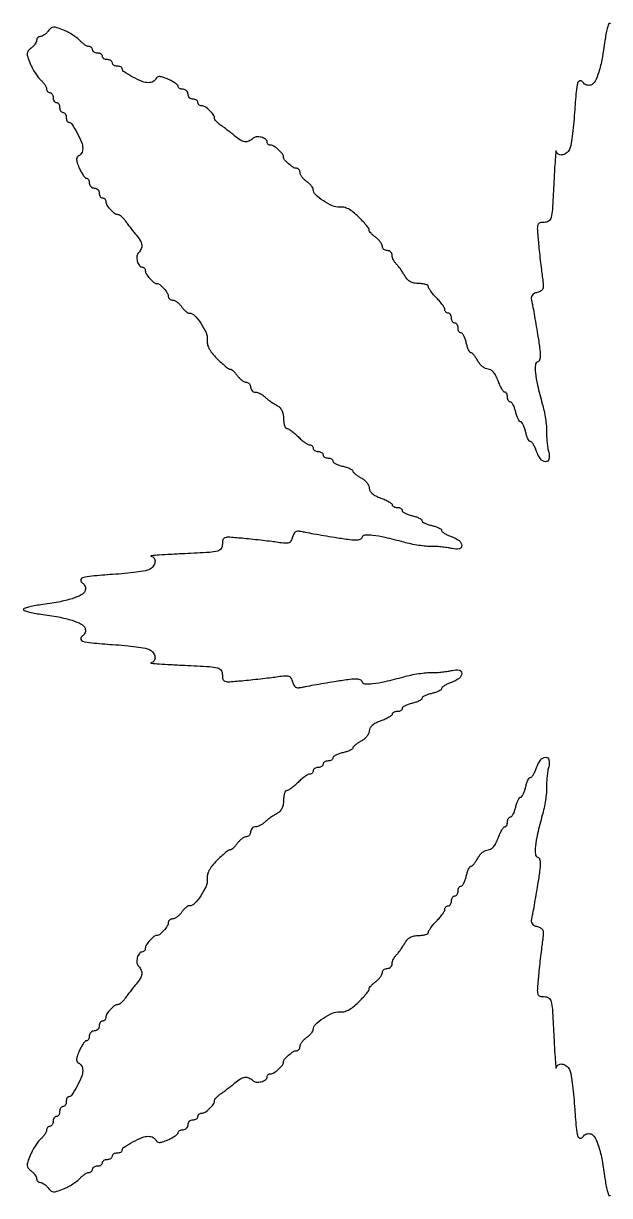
# Model space of a CAD drawing. Extents: x 0 to 356, y 0 to 356.
# Drawn here: x 0 to 178, y 0 to 356 of the extents above; entities that cross this region are included whole.
import ezdxf

# ---------------------------------------------------------------- set-up
doc = ezdxf.new("R2010")
doc.units = 0

msp = doc.modelspace()

# ---------------------------------------------------------------- linework, layer by layer
msp.add_lwpolyline([(178.32282, 355.769031, 0.320899), (178, 356, 0.320899), (177.67718, 355.769031, 0.016149), (177.276699, 354.457812, 0.020903), (176.893424, 352.762436, 0.013048), (176.58013, 350.75, -0.013769), (175.726576, 345.318688, -0.030405), (174.712104, 341.247442, -0.038128), (173.583578, 338.431934, -0.188939), (172.346665, 337.302786, -0.090097), (171.691389, 337.179005, -0.079979), (171.004895, 337.284603, -0.080908), (170.393129, 337.598218, -0.095804), (169.953448, 338.075322, 0.259977), (169.077447, 338.563631, 0.335566), (168.366973, 338.02612, 0.046815), (167.861443, 335.279791, 0.005201), (167.363717, 328.917663, -0.007584), (167.053655, 325.18325, -0.009673), (166.649176, 321.752376, -0.007881), (166.211597, 318.90452, -0.07661), (165.827537, 317.75, -0.111725), (164.856128, 316.588687, -0.13281), (163.536937, 316.050117, -0.179792), (162.397544, 316.319607, -0.209101), (161.800534, 317.25, 0.884265), (161.69793, 317.246351, 0.003525), (161.497942, 314.754687, 0.00419), (161.275999, 311.327051, 0.002111), (161.050534, 307, -0.002916), (160.648583, 299.517477, -0.047383), (160.26225, 297.031845, -0.18752), (159.501592, 295.965508, -0.155936), (158.150629, 295.590077, 0.082552), (156.80697, 295.419318, 0.260972), (156.198167, 294.79034, 0.08356), (156.066844, 293.363994, 0.00511), (156.431619, 289.090077, 0.002629), (156.714604, 286.28718, 0.002197), (157.043759, 283.314402, 0.002217), (157.368802, 280.598216, 0.006062), (157.630316, 278.682355, -0.017578), (157.873726, 276.530404, -0.107493), (157.722269, 275.429235, -0.175857), (157.162702, 274.763548, -0.067066), (156.025065, 274.296304, 0.055096), (155.023643, 273.912653, 0.134953), (154.448182, 273.382733, 0.138752), (154.233593, 272.643565, 0.059641), (154.34975, 271.613949, -0.011801), (154.615804, 270.352598, -0.001748), (155.083655, 267.792949, -0.001969), (155.614034, 264.764067, -0.001693), (156.148449, 261.574813, -0.006285), (156.772992, 257.444409, -0.032947), (156.93733, 255.154073, -0.068754), (156.761945, 253.828357, -0.250082), (156.196505, 253.232168, 0.298229), (155.464854, 252.30749, 0.049415), (155.486398, 249.921589, 0.030946), (156.126479, 246.184928, 0.00891), (157.574103, 240.5, -0.016368), (158.092491, 238.329379, -0.012746), (158.517812, 235.940625, -0.012938), (158.799968, 233.692249, -0.030298), (158.864965, 232, 0.01849), (158.887752, 230.459214, 0.012779), (159.022472, 228.720312, 0.012904), (159.238182, 227.053303, 0.025649), (159.510226, 225.75, -0.110703), (159.587085, 223.648551, -0.380703), (158.596112, 222.880526, -0.219074), (157.060201, 223.718665, -0.076273), (155.850155, 226, 0.02289), (155.3896, 227.149075, 0.03253), (154.869881, 228.11875, 0.033924), (154.363654, 228.820592, 0.223122), (153.98163, 229, -0.243006), (153.622056, 229.185724, -0.039651), (153.207029, 229.88125, -0.036073), (152.812311, 230.850806, -0.024581), (152.5, 232, 0.025133), (152.186336, 233.14916, 0.036749), (151.787574, 234.11875, 0.04072), (151.366866, 234.812638, 0.240576), (151, 235, -0.240576), (150.633134, 235.187362, -0.04072), (150.212426, 235.88125, -0.036749), (149.813664, 236.85084, -0.025133), (149.5, 238, 0.027524), (149.180468, 239.149012, 0.039605), (148.764234, 240.11875, 0.04518), (148.31879, 240.806252, 0.230346), (147.920545, 241, -0.16), (147.569427, 241.11531, -0.096736), (147.27041, 241.440625, -0.07837), (147.068469, 241.926352, -0.059467), (147, 242.5, 0.051303), (146.940954, 243.073945, 0.071236), (146.765261, 243.559375, 0.09129), (146.505903, 243.885687, 0.181234), (146.200888, 244, -0.237366), (145.819597, 244.191819, -0.026408), (145.264741, 245.028125, -0.027614), (144.679133, 246.159144, -0.018895), (144.13616, 247.5, 0.033579), (143.489034, 248.97233, 0.05822), (142.738291, 250.075477, 0.075682), (141.929211, 250.765105, 0.139593), (141.104252, 251, -0.115229), (140.330558, 251.180703, -0.05483), (139.463782, 251.734375, -0.05018), (138.642812, 252.543721, -0.050256), (138, 253.5, 0.021766), (137.432696, 254.457399, 0.029447), (136.834294, 255.265625, 0.029619), (136.281446, 255.852656, 0.191323), (135.910476, 256, -0.252632), (135.579299, 256.17874, -0.035386), (135.186128, 256.88125, -0.033394), (134.807078, 257.850678, -0.022444), (134.5, 259, 0.027524), (134.180468, 260.149012, 0.039605), (133.764234, 261.11875, 0.04518), (133.31879, 261.806252, 0.230346), (132.920545, 262, -0.16), (132.569427, 262.11531, -0.096736), (132.27041, 262.440625, -0.07837), (132.068469, 262.926352, -0.059467), (132, 263.5, 0.064853), (131.925306, 264.073457, 0.082425), (131.70625, 264.559375, 0.098894), (131.381354, 264.884432, 0.148195), (131, 265, -0.148195), (130.618646, 265.115568, -0.098894), (130.29375, 265.440625, -0.082425), (130.074694, 265.926543, -0.064853), (130, 266.5, 0.064853), (129.925306, 267.073457, 0.082425), (129.70625, 267.559375, 0.098894), (129.381354, 267.884432, 0.148195), (129, 268, -0.103674), (128.618426, 268.079978, -0.09892), (128.29375, 268.307102, -0.096788), (128.076174, 268.646398, -0.094588), (128, 269.045455, 0.131281), (127.851908, 269.599762, 0.023009), (127.265625, 270.518182, 0.023573), (126.457149, 271.557106, 0.019243), (125.5, 272.590909, -0.017608), (124.542763, 273.618051, -0.022135), (123.734375, 274.636932, -0.021006), (123.143152, 275.530648, -0.136446), (123, 276.045455, 0.260208), (122.795091, 276.412535, 0.06034), (122.129085, 276.719602, 0.04739), (121.171024, 276.930594, 0.030524), (120.035184, 277, -0.047876), (118.634618, 277.134414, -0.075344), (117.498391, 277.538592, -0.081256), (116.592609, 278.233365, -0.065826), (115.877248, 279.229364, 0.018204), (115.322408, 280.181116, 0.013276), (114.640376, 281.198084, 0.013447), (113.941332, 282.128789, 0.028584), (113.342064, 282.800793, -0.046359), (112.828427, 283.419661, -0.03727), (112.394231, 284.168269, -0.038557), (112.096346, 284.927256, -0.074369), (112, 285.571429, 0.104136), (111.885227, 286.116526, 0.099005), (111.559375, 286.580357, 0.096665), (111.07257, 286.891204, 0.094164), (110.5, 287, -0.083939), (109.927159, 287.09685, -0.093058), (109.440625, 287.375777, -0.100516), (109.115266, 287.791293, -0.116509), (109, 288.279241, 0.115942), (108.860855, 288.871239, 0.043072), (108.4125, 289.606151, 0.039803), (107.765268, 290.353917, 0.038332), (107, 291, -0.024702), (106.23434, 291.611495, -0.030445), (105.5875, 292.256766, -0.031553), (105.125131, 292.849268, -0.151025), (105, 293.254093, 0.158217), (104.847117, 293.725142, 0.012774), (104.045312, 294.772869, 0.016221), (102.994905, 295.991996, 0.011731), (101.75, 297.283333, 0.027031), (100.146536, 298.707353, 0.049877), (98.682339, 299.650983, 0.06209), (97.313186, 300.148879, 0.083829), (96, 300.224468, -0.133228), (93.872198, 300.557218, -0.043913), (91.081487, 302.110144, -0.042551), (88.676173, 304.057665, -0.204046), (88, 305.64559, 0.1422), (87.870544, 306.091577, 0.034808), (87.4125, 306.713766, 0.032863), (86.765553, 307.381099, 0.027678), (86, 308, -0.038332), (85.234732, 308.646083, -0.039803), (84.5875, 309.393849, -0.043072), (84.139145, 310.128761, -0.115942), (84, 310.720759, 0.082368), (83.918964, 311.209333, 0.092384), (83.685268, 311.624223, 0.100638), (83.337234, 311.901643, 0.118646), (82.928571, 312, -0.145648), (81.908799, 312.303494, -0.037328), (80.527244, 313.360636, -0.036399), (79.328691, 314.596035, -0.176163), (79, 315.5, 0.176163), (78.671309, 316.403965, 0.036399), (77.472756, 317.639364, 0.037328), (76.091201, 318.696506, 0.145648), (75.071429, 319, -0.08195), (74.662215, 319.067523, -0.092199), (74.314732, 319.262322, -0.100664), (74.08239, 319.552404, -0.119227), (74, 319.893011, 0.238418), (73.539569, 320.80372, 0.095114), (72.240998, 321.422926, 0.08814), (70.716834, 321.544298, 0.173984), (69.632783, 321.032783, -0.095302), (68.481872, 320.253204, -0.135243), (67.26348, 320.085874, -0.103035), (65.887847, 320.568956, -0.040325), (64.246281, 321.75, 0.006921), (63.305882, 322.526829, 0.004238), (62.176692, 323.417973, 0.004248), (61.043472, 324.281496, 0.007542), (60.093271, 324.970759, -0.025144), (59.29191, 325.596246, -0.03101), (58.614898, 326.259367, -0.032288), (58.131525, 326.870483, -0.152326), (58, 327.292188, 0.161617), (57.662406, 328.309335, 0.043371), (56.514613, 329.598082, 0.043673), (55.150876, 330.676751, 0.146515), (54.071429, 331, -0.09221), (53.662416, 331.076077, -0.096076), (53.314732, 331.29375, -0.099376), (53.082053, 331.618459, -0.106313), (53, 332, 0.148195), (52.884432, 332.381354, 0.098894), (52.559375, 332.70625, 0.082425), (52.073457, 332.925306, 0.064853), (51.5, 333, -0.099038), (50.927543, 333.114514, -0.097945), (50.440625, 333.440625, -0.097945), (50.114514, 333.927543, -0.099038), (50, 334.5, 0.099038), (49.885486, 335.072457, 0.097945), (49.559375, 335.559375, 0.097945), (49.072457, 335.885486, 0.099038), (48.5, 336, -0.056643), (47.92625, 336.065207, -0.076039), (47.440625, 336.258112, -0.095179), (47.115064, 336.543472, -0.166853), (47, 336.87868, 0.213405), (46.81255, 337.297868, 0.031434), (46.06466, 337.886678, 0.030852), (45.03542, 338.507016, 0.022011), (43.815864, 339.076272, 0.016584), (42.214604, 339.67814, 0.073262), (41.226066, 339.858133, 0.154028), (40.61, 339.686431, 0.169491), (40.232531, 339.197592, -0.121047), (39.943628, 338.739509, -0.068925), (39.411382, 338.351793, -0.062346), (38.72934, 338.089287, -0.060794), (37.997706, 338, -0.096366), (36.060388, 338.376883, -0.026132), (33.216724, 339.703586, -0.020233), (30.552145, 341.262091, -0.25339), (30.006323, 342.25, 0.190186), (29.890477, 342.536447, 0.087379), (29.561232, 342.779688, 0.067632), (29.074521, 342.944719, 0.048), (28.5, 343, -0.064853), (27.926543, 343.074694, -0.082425), (27.440625, 343.29375, -0.098894), (27.115568, 343.618646, -0.148195), (27, 344, 0.148195), (26.884432, 344.381354, 0.098894), (26.559375, 344.70625, 0.082425), (26.073457, 344.925306, 0.064853), (25.5, 345, -0.064853), (24.926543, 345.074694, -0.082425), (24.440625, 345.29375, -0.098894), (24.115568, 345.618646, -0.148195), (24, 346, 0.148195), (23.884432, 346.381354, 0.098894), (23.559375, 346.70625, 0.082425), (23.073457, 346.925306, 0.064853), (22.5, 347, -0.064853), (21.926543, 347.074694, -0.082425), (21.440625, 347.29375, -0.098894), (21.115568, 347.618646, -0.148195), (21, 348, 0.112508), (20.913062, 348.381472, 0.100182), (20.667268, 348.70625, 0.094286), (20.299803, 348.924148, 0.087025), (19.867295, 349, -0.110376), (19.321751, 349.121915, -0.035301), (18.592242, 349.530254, -0.033263), (17.81974, 350.114312, -0.031599), (17.117295, 350.80512, 0.048025), (16.260241, 351.594391, 0.020597), (14.981004, 352.482936, 0.020154), (13.530117, 353.324473, 0.025051), (12.115909, 353.981983, 0.015618), (10.150765, 354.70796, 0.097489), (9.092278, 354.84449, 0.157934), (8.310835, 354.532945, 0.061772), (7.505667, 353.676863, -0.040197), (6.95227, 353.035264, -0.040558), (6.304893, 352.492578, -0.043763), (5.66358, 352.117588, -0.110861), (5.139757, 352, 0.099038), (4.704782, 351.912988, 0.097945), (4.334804, 351.665196, 0.097945), (4.087012, 351.295218, 0.099038), (4, 350.860243, -0.110861), (3.882412, 350.33642, -0.043763), (3.507422, 349.695107, -0.040558), (2.964736, 349.04773, -0.040197), (2.323137, 348.494333, 0.061772), (1.467055, 347.689165, 0.157934), (1.15551, 346.907722, 0.097489), (1.29204, 345.849235, 0.015618), (2.018017, 343.884091, 0.025051), (2.675527, 342.469883, 0.020154), (3.517064, 341.018996, 0.020597), (4.405609, 339.739759, 0.048025), (5.19488, 338.882705, -0.031599), (5.885688, 338.18026, -0.033263), (6.469746, 337.407758, -0.035301), (6.878085, 336.678249, -0.110376), (7, 336.132705, 0.087025), (7.075852, 335.700197, 0.094286), (7.29375, 335.332732, 0.100182), (7.618528, 335.086938, 0.112508), (8, 335, -0.148195), (8.381354, 334.884432, -0.098894), (8.70625, 334.559375, -0.082425), (8.925306, 334.073457, -0.064853), (9, 333.5, 0.064853), (9.074694, 332.926543, 0.082425), (9.29375, 332.440625, 0.098894), (9.618646, 332.115568, 0.148195), (10, 332, -0.148195), (10.381354, 331.884432, -0.098894), (10.70625, 331.559375, -0.082425), (10.925306, 331.073457, -0.064853), (11, 330.5, 0.064853), (11.074694, 329.926543, 0.082425), (11.29375, 329.440625, 0.098894), (11.618646, 329.115568, 0.148195), (12, 329, -0.148195), (12.381354, 328.884432, -0.098894), (12.70625, 328.559375, -0.082425), (12.925306, 328.073457, -0.064853), (13, 327.5, 0.048), (13.055281, 326.925479, 0.067632), (13.220313, 326.438768, 0.087379), (13.463553, 326.109523, 0.190186), (13.75, 325.993677, -0.25339), (14.737909, 325.447855, -0.020233), (16.296414, 322.783276, -0.026132), (17.623117, 319.939612, -0.096366), (18, 318.002294, -0.060794), (17.910713, 317.27066, -0.062346), (17.648207, 316.588618, -0.068925), (17.260491, 316.056372, -0.121047), (16.802408, 315.767469, 0.169491), (16.313569, 315.39, 0.154028), (16.141867, 314.773934, 0.073262), (16.32186, 313.785396, 0.016584), (16.923728, 312.184136, 0.022011), (17.492984, 310.96458, 0.030852), (18.113322, 309.93534, 0.031434), (18.702132, 309.18745, 0.213405), (19.12132, 309, -0.166853), (19.456528, 308.884936, -0.095179), (19.741888, 308.559375, -0.076039), (19.934793, 308.07375, -0.056643), (20, 307.5, 0.099038), (20.114514, 306.927543, 0.097945), (20.440625, 306.440625, 0.097945), (20.927543, 306.114514, 0.099038), (21.5, 306, -0.099038), (22.072457, 305.885486, -0.097945), (22.559375, 305.559375, -0.097945), (22.885486, 305.072457, -0.099038), (23, 304.5, 0.064853), (23.074694, 303.926543, 0.082425), (23.29375, 303.440625, 0.098894), (23.618646, 303.115568, 0.148195), (24, 303, -0.106313), (24.381541, 302.917947, -0.099376), (24.70625, 302.685268, -0.096076), (24.923923, 302.337584, -0.09221), (25, 301.928571, 0.146515), (25.323249, 300.849124, 0.043673), (26.401918, 299.485387, 0.043371), (27.690665, 298.337594, 0.161617), (28.707812, 298, -0.152326), (29.129517, 297.868475, -0.032288), (29.740633, 297.385102, -0.03101), (30.403754, 296.70809, -0.025144), (31.029241, 295.906729, 0.007542), (31.718504, 294.956528, 0.004248), (32.582027, 293.823308, 0.004238), (33.473171, 292.694118, 0.006921), (34.25, 291.753719, -0.040325), (35.431044, 290.112153, -0.103035), (35.914126, 288.73652, -0.135243), (35.746796, 287.518128, -0.095302), (34.967217, 286.367217, 0.173984), (34.455702, 285.283166, 0.08814), (34.577074, 283.759002, 0.095114), (35.19628, 282.460431, 0.238418), (36.106989, 282, -0.119227), (36.447596, 281.91761, -0.100664), (36.737678, 281.685268, -0.092199), (36.932477, 281.337785, -0.08195), (37, 280.928571, 0.145648), (37.303494, 279.908799, 0.037328), (38.360636, 278.527244, 0.036399), (39.596035, 277.328691, 0.176163), (40.5, 277, -0.176163), (41.403965, 276.671309, -0.036399), (42.639364, 275.472756, -0.037328), (43.696506, 274.091201, -0.145648), (44, 273.071429, 0.118646), (44.098357, 272.662766, 0.100638), (44.375777, 272.314732, 0.092384), (44.790667, 272.081036, 0.082368), (45.279241, 272, -0.115942), (45.871239, 271.860855, -0.043072), (46.606151, 271.4125, -0.039803), (47.353917, 270.765268, -0.038332), (48, 270, 0.027678), (48.618901, 269.234447, 0.032863), (49.286234, 268.5875, 0.034808), (49.908423, 268.129456, 0.1422), (50.35441, 268, -0.204046), (51.942335, 267.323827, -0.042551), (53.889856, 264.918513, -0.043913), (55.442782, 262.127802, -0.133228), (55.775532, 260, 0.083829), (55.851121, 258.686814, 0.06209), (56.349017, 257.317661, 0.049877), (57.292647, 255.853464, 0.027031), (58.716667, 254.25, 0.011731), (60.008004, 253.005095, 0.016221), (61.227131, 251.954688, 0.012774), (62.274858, 251.152883, 0.158217), (62.745907, 251, -0.151025), (63.150732, 250.874869, -0.031553), (63.743234, 250.4125, -0.030445), (64.388505, 249.76566, -0.024702), (65, 249, 0.038332), (65.646083, 248.234732, 0.039803), (66.393849, 247.5875, 0.043072), (67.128761, 247.139145, 0.115942), (67.720759, 247, -0.116509), (68.208707, 246.884734, -0.100516), (68.624223, 246.559375, -0.093058), (68.90315, 246.072841, -0.083939), (69, 245.5, 0.094164), (69.108796, 244.92743, 0.096665), (69.419643, 244.440625, 0.099005), (69.883474, 244.114773, 0.104136), (70.428571, 244, -0.074369), (71.072744, 243.903654, -0.038557), (71.831731, 243.605769, -0.03727), (72.580339, 243.171573, -0.046359), (73.199207, 242.657936, 0.028584), (73.871211, 242.058668, 0.013447), (74.801916, 241.359624, 0.013276), (75.818884, 240.677592, 0.018204), (76.770636, 240.122752, -0.065826), (77.766635, 239.407391, -0.081256), (78.461408, 238.501609, -0.075344), (78.865586, 237.365382, -0.047876), (79, 235.964816, 0.030524), (79.069406, 234.828976, 0.04739), (79.280398, 233.870915, 0.06034), (79.587465, 233.204909, 0.260208), (79.954545, 233, -0.136446), (80.469352, 232.856848, -0.021006), (81.363068, 232.265625, -0.022135), (82.381949, 231.457237, -0.017608), (83.409091, 230.5, 0.019243), (84.442894, 229.542851, 0.023573), (85.481818, 228.734375, 0.023009), (86.400238, 228.148092, 0.131281), (86.954545, 228, -0.094588), (87.353602, 227.923826, -0.096788), (87.692898, 227.70625, -0.09892), (87.920022, 227.381574, -0.103674), (88, 227, 0.148195), (88.115568, 226.618646, 0.098894), (88.440625, 226.29375, 0.082425), (88.926543, 226.074694, 0.064853), (89.5, 226, -0.064853), (90.073457, 225.925306, -0.082425), (90.559375, 225.70625, -0.098894), (90.884432, 225.381354, -0.148195), (91, 225, 0.148195), (91.115568, 224.618646, 0.098894), (91.440625, 224.29375, 0.082425), (91.926543, 224.074694, 0.064853), (92.5, 224, -0.059467), (93.073648, 223.931531, -0.07837), (93.559375, 223.72959, -0.096736), (93.88469, 223.430573, -0.16), (94, 223.079455, 0.230346), (94.193748, 222.68121, 0.04518), (94.88125, 222.235766, 0.039605), (95.850988, 221.819532, 0.027524), (97, 221.5, -0.022444), (98.149322, 221.192922, -0.033394), (99.11875, 220.813872, -0.035386), (99.82126, 220.420701, -0.252632), (100, 220.089524, 0.191323), (100.147344, 219.718554, 0.029619), (100.734375, 219.165706, 0.029447), (101.542601, 218.567304, 0.021766), (102.5, 218, -0.050256), (103.456279, 217.357188, -0.05018), (104.265625, 216.536218, -0.05483), (104.819297, 215.669442, -0.115229), (105, 214.895748, 0.139593), (105.234895, 214.070789, 0.075682), (105.924523, 213.261709, 0.05822), (107.02767, 212.510966, 0.033579), (108.5, 211.86384, -0.018895), (109.840856, 211.320867, -0.027614), (110.971875, 210.735259, -0.026408), (111.808181, 210.180403, -0.237366), (112, 209.799112, 0.181234), (112.114313, 209.494097, 0.09129), (112.440625, 209.234739, 0.071236), (112.926055, 209.059046, 0.051303), (113.5, 209, -0.059467), (114.073648, 208.931531, -0.07837), (114.559375, 208.72959, -0.096736), (114.88469, 208.430573, -0.16), (115, 208.079455, 0.230346), (115.193748, 207.68121, 0.04518), (115.88125, 207.235766, 0.039605), (116.850988, 206.819532, 0.027524), (118, 206.5, -0.025133), (119.14916, 206.186336, -0.036749), (120.11875, 205.787574, -0.04072), (120.812638, 205.366866, -0.240576), (121, 205, 0.240576), (121.187362, 204.633134, 0.04072), (121.88125, 204.212426, 0.036749), (122.85084, 203.813664, 0.025133), (124, 203.5, -0.024581), (125.149194, 203.187689, -0.036073), (126.11875, 202.792971, -0.039651), (126.814276, 202.377944, -0.243006), (127, 202.01837, 0.223122), (127.179408, 201.636346, 0.033924), (127.88125, 201.130119, 0.03253), (128.850925, 200.6104, 0.02289), (130, 200.149845, -0.076273), (132.281335, 198.939799, -0.219074), (133.119474, 197.403888, -0.380703), (132.351449, 196.412915, -0.110703), (130.25, 196.489774, 0.025649), (128.946697, 196.761818, 0.012904), (127.279688, 196.977528, 0.012779), (125.540786, 197.112248, 0.01849), (124, 197.135035, -0.030298), (122.307751, 197.200032, -0.012938), (120.059375, 197.482188, -0.012746), (117.670621, 197.907509, -0.016368), (115.5, 198.425897, 0.00891), (109.815072, 199.873521, 0.030946), (106.078411, 200.513602, 0.049415), (103.69251, 200.535146, 0.298229), (102.767832, 199.803495, -0.250082), (102.171643, 199.238055, -0.068754), (100.845927, 199.06267, -0.032947), (98.555591, 199.227008, -0.006285), (94.425187, 199.851551, -0.001693), (91.235933, 200.385966, -0.001969), (88.207051, 200.916345, -0.001748), (85.647402, 201.384196, -0.011801), (84.386051, 201.65025, 0.059641), (83.356435, 201.766407, 0.138752), (82.617267, 201.551818, 0.134953), (82.087347, 200.976357, 0.055096), (81.703696, 199.974935, -0.067066), (81.236452, 198.837298, -0.175857), (80.570765, 198.277731, -0.107493), (79.469596, 198.126274, -0.017578), (77.317645, 198.369684, 0.006062), (75.401784, 198.631198, 0.002217), (72.685598, 198.956241, 0.002197), (69.71282, 199.285396, 0.002629), (66.909923, 199.568381, 0.00511), (62.636006, 199.933156, 0.08356), (61.20966, 199.801833, 0.260972), (60.580682, 199.19303, 0.082552), (60.409923, 197.849371, -0.155936), (60.034492, 196.498408, -0.18752), (58.968155, 195.73775, -0.047383), (56.482523, 195.351417, -0.002916), (49, 194.949466, 0.002111), (44.672949, 194.724001, 0.00419), (41.245312, 194.502058, 0.003525), (38.753649, 194.30207, 0.884265), (38.75, 194.199466, -0.209101), (39.680393, 193.602456, -0.179792), (39.949883, 192.463063, -0.13281), (39.411313, 191.143872, -0.111725), (38.25, 190.172463, -0.07661), (37.09548, 189.788403, -0.007881), (34.247624, 189.350824, -0.009673), (30.81675, 188.946345, -0.007584), (27.082337, 188.636283, 0.005201), (20.720209, 188.138557, 0.046815), (17.97388, 187.633027, 0.335566), (17.436369, 186.922553, 0.259977), (17.924678, 186.046552, -0.095804), (18.401782, 185.606871, -0.080908), (18.715397, 184.995105, -0.079979), (18.820995, 184.308611, -0.090097), (18.697214, 183.653335, -0.188939), (17.568066, 182.416422, -0.038128), (14.752558, 181.287896, -0.030405), (10.681312, 180.273424, -0.013769), (5.25, 179.41987, 0.013048), (3.237564, 179.106576, 0.020903), (1.542187, 178.723301, 0.016149), (0.230969, 178.32282, 0.320899), (0, 178, 0.320899), (0.230969, 177.67718, 0.016149), (1.542187, 177.276699, 0.020903), (3.237564, 176.893424, 0.013048), (5.25, 176.58013, -0.013769), (10.681312, 175.726576, -0.030405), (14.752558, 174.712104, -0.038128), (17.568066, 173.583578, -0.188939), (18.697214, 172.346665, -0.090097), (18.820995, 171.691389, -0.079979), (18.715397, 171.004895, -0.080908), (18.401782, 170.393129, -0.095804), (17.924678, 169.953448, 0.259977), (17.436369, 169.077447, 0.335566), (17.97388, 168.366973, 0.046815), (20.720209, 167.861443, 0.005201), (27.082337, 167.363717, -0.007584), (30.81675, 167.053655, -0.009673), (34.247624, 166.649176, -0.007881), (37.09548, 166.211597, -0.07661), (38.25, 165.827537, -0.111725), (39.411313, 164.856128, -0.13281), (39.949883, 163.536937, -0.179792), (39.680393, 162.397544, -0.209101), (38.75, 161.800534, 0.884265), (38.753649, 161.69793, 0.003525), (41.245312, 161.497942, 0.00419), (44.672949, 161.275999, 0.002111), (49, 161.050534, -0.002916), (56.482523, 160.648583, -0.047383), (58.968155, 160.26225, -0.18752), (60.034492, 159.501592, -0.155936), (60.409923, 158.150629, 0.082552), (60.580682, 156.80697, 0.260972), (61.20966, 156.198167, 0.08356), (62.636006, 156.066844, 0.00511), (66.909923, 156.431619, 0.002629), (69.71282, 156.714604, 0.002197), (72.685598, 157.043759, 0.002217), (75.401784, 157.368802, 0.006062), (77.317645, 157.630316, -0.017578), (79.469596, 157.873726, -0.107493), (80.570765, 157.722269, -0.175857), (81.236452, 157.162702, -0.067066), (81.703696, 156.025065, 0.055096), (82.087347, 155.023643, 0.134953), (82.617267, 154.448182, 0.138752), (83.356435, 154.233593, 0.059641), (84.386051, 154.34975, -0.011801), (85.647402, 154.615804, -0.001748), (88.207051, 155.083655, -0.001969), (91.235933, 155.614034, -0.001693), (94.425187, 156.148449, -0.006285), (98.555591, 156.772992, -0.032947), (100.845927, 156.93733, -0.068754), (102.171643, 156.761945, -0.250082), (102.767832, 156.196505, 0.298229), (103.69251, 155.464854, 0.049415), (106.078411, 155.486398, 0.030946), (109.815072, 156.126479, 0.00891), (115.5, 157.574103, -0.016368), (117.670621, 158.092491, -0.012746), (120.059375, 158.517812, -0.012938), (122.307751, 158.799968, -0.030298), (124, 158.864965, 0.01849), (125.540786, 158.887752, 0.012779), (127.279688, 159.022472, 0.012904), (128.946697, 159.238182, 0.025649), (130.25, 159.510226, -0.110703), (132.351449, 159.587085, -0.380703), (133.119474, 158.596112, -0.219074), (132.281335, 157.060201, -0.076273), (130, 155.850155, 0.02289), (128.850925, 155.3896, 0.03253), (127.88125, 154.869881, 0.033924), (127.179408, 154.363654, 0.223122), (127, 153.98163, -0.243006), (126.814276, 153.622056, -0.039651), (126.11875, 153.207029, -0.036073), (125.149194, 152.812311, -0.024581), (124, 152.5, 0.025133), (122.85084, 152.186336, 0.036749), (121.88125, 151.787574, 0.04072), (121.187362, 151.366866, 0.240576), (121, 151, -0.240576), (120.812638, 150.633134, -0.04072), (120.11875, 150.212426, -0.036749), (119.14916, 149.813664, -0.025133), (118, 149.5, 0.027524), (116.850988, 149.180468, 0.039605), (115.88125, 148.764234, 0.04518), (115.193748, 148.31879, 0.230346), (115, 147.920545, -0.16), (114.88469, 147.569427, -0.096736), (114.559375, 147.27041, -0.07837), (114.073648, 147.068469, -0.059467), (113.5, 147, 0.051303), (112.926055, 146.940954, 0.071236), (112.440625, 146.765261, 0.09129), (112.114313, 146.505903, 0.181234), (112, 146.200888, -0.237366), (111.808181, 145.819597, -0.026408), (110.971875, 145.264741, -0.027614), (109.840856, 144.679133, -0.018895), (108.5, 144.13616, 0.033579), (107.02767, 143.489034, 0.05822), (105.924523, 142.738291, 0.075682), (105.234895, 141.929211, 0.139593), (105, 141.104252, -0.115229), (104.819297, 140.330558, -0.05483), (104.265625, 139.463782, -0.05018), (103.456279, 138.642812, -0.050256), (102.5, 138, 0.021766), (101.542601, 137.432696, 0.029447), (100.734375, 136.834294, 0.029619), (100.147344, 136.281446, 0.191323), (100, 135.910476, -0.252632), (99.82126, 135.579299, -0.035386), (99.11875, 135.186128, -0.033394), (98.149322, 134.807078, -0.022444), (97, 134.5, 0.027524), (95.850988, 134.180468, 0.039605), (94.88125, 133.764234, 0.04518), (94.193748, 133.31879, 0.230346), (94, 132.920545, -0.16), (93.88469, 132.569427, -0.096736), (93.559375, 132.27041, -0.07837), (93.073648, 132.068469, -0.059467), (92.5, 132, 0.064853), (91.926543, 131.925306, 0.082425), (91.440625, 131.70625, 0.098894), (91.115568, 131.381354, 0.148195), (91, 131, -0.148195), (90.884432, 130.618646, -0.098894), (90.559375, 130.29375, -0.082425), (90.073457, 130.074694, -0.064853), (89.5, 130, 0.064853), (88.926543, 129.925306, 0.082425), (88.440625, 129.70625, 0.098894), (88.115568, 129.381354, 0.148195), (88, 129, -0.103674), (87.920022, 128.618426, -0.09892), (87.692898, 128.29375, -0.096788), (87.353602, 128.076174, -0.094588), (86.954545, 128, 0.131281), (86.400238, 127.851908, 0.023009), (85.481818, 127.265625, 0.023573), (84.442894, 126.457149, 0.019243), (83.409091, 125.5, -0.017608), (82.381949, 124.542763, -0.022135), (81.363068, 123.734375, -0.021006), (80.469352, 123.143152, -0.136446), (79.954545, 123, 0.260208), (79.587465, 122.795091, 0.06034), (79.280398, 122.129085, 0.04739), (79.069406, 121.171024, 0.030524), (79, 120.035184, -0.047876), (78.865586, 118.634618, -0.075344), (78.461408, 117.498391, -0.081256), (77.766635, 116.592609, -0.065826), (76.770636, 115.877248, 0.018204), (75.818884, 115.322408, 0.013276), (74.801916, 114.640376, 0.013447), (73.871211, 113.941332, 0.028584), (73.199207, 113.342064, -0.046359), (72.580339, 112.828427, -0.03727), (71.831731, 112.394231, -0.038557), (71.072744, 112.096346, -0.074369), (70.428571, 112, 0.104136), (69.883474, 111.885227, 0.099005), (69.419643, 111.559375, 0.096665), (69.108796, 111.07257, 0.094164), (69, 110.5, -0.083939), (68.90315, 109.927159, -0.093058), (68.624223, 109.440625, -0.100516), (68.208707, 109.115266, -0.116509), (67.720759, 109, 0.115942), (67.128761, 108.860855, 0.043072), (66.393849, 108.4125, 0.039803), (65.646083, 107.765268, 0.038332), (65, 107, -0.024702), (64.388505, 106.23434, -0.030445), (63.743234, 105.5875, -0.031553), (63.150732, 105.125131, -0.151025), (62.745907, 105, 0.158217), (62.274858, 104.847117, 0.012774), (61.227131, 104.045312, 0.016221), (60.008004, 102.994905, 0.011731), (58.716667, 101.75, 0.027031), (57.292647, 100.146536, 0.049877), (56.349017, 98.682339, 0.06209), (55.851121, 97.313186, 0.083829), (55.775532, 96, -0.133228), (55.442782, 93.872198, -0.043913), (53.889856, 91.081487, -0.042551), (51.942335, 88.676173, -0.204046), (50.35441, 88, 0.1422), (49.908423, 87.870544, 0.034808), (49.286234, 87.4125, 0.032863), (48.618901, 86.765553, 0.027678), (48, 86, -0.038332), (47.353917, 85.234732, -0.039803), (46.606151, 84.5875, -0.043072), (45.871239, 84.139145, -0.115942), (45.279241, 84, 0.082368), (44.790667, 83.918964, 0.092384), (44.375777, 83.685268, 0.100638), (44.098357, 83.337234, 0.118646), (44, 82.928571, -0.145648), (43.696506, 81.908799, -0.037328), (42.639364, 80.527244, -0.036399), (41.403965, 79.328691, -0.176163), (40.5, 79, 0.176163), (39.596035, 78.671309, 0.036399), (38.360636, 77.472756, 0.037328), (37.303494, 76.091201, 0.145648), (37, 75.071429, -0.08195), (36.932477, 74.662215, -0.092199), (36.737678, 74.314732, -0.100664), (36.447596, 74.08239, -0.119227), (36.106989, 74, 0.238418), (35.19628, 73.539569, 0.095114), (34.577074, 72.240998, 0.08814), (34.455702, 70.716834, 0.173984), (34.967217, 69.632783, -0.095302), (35.746796, 68.481872, -0.135243), (35.914126, 67.26348, -0.103035), (35.431044, 65.887847, -0.040325), (34.25, 64.246281, 0.006921), (33.473171, 63.305882, 0.004238), (32.582027, 62.176692, 0.004248), (31.718504, 61.043472, 0.007542), (31.029241, 60.093271, -0.025144), (30.403754, 59.29191, -0.03101), (29.740633, 58.614898, -0.032288), (29.129517, 58.131525, -0.152326), (28.707812, 58, 0.161617), (27.690665, 57.662406, 0.043371), (26.401918, 56.514613, 0.043673), (25.323249, 55.150876, 0.146515), (25, 54.071429, -0.09221), (24.923923, 53.662416, -0.096076), (24.70625, 53.314732, -0.099376), (24.381541, 53.082053, -0.106313), (24, 53, 0.148195), (23.618646, 52.884432, 0.098894), (23.29375, 52.559375, 0.082425), (23.074694, 52.073457, 0.064853), (23, 51.5, -0.099038), (22.885486, 50.927543, -0.097945), (22.559375, 50.440625, -0.097945), (22.072457, 50.114514, -0.099038), (21.5, 50, 0.099038), (20.927543, 49.885486, 0.097945), (20.440625, 49.559375, 0.097945), (20.114514, 49.072457, 0.099038), (20, 48.5, -0.056643), (19.934793, 47.92625, -0.076039), (19.741888, 47.440625, -0.095179), (19.456528, 47.115064, -0.166853), (19.12132, 47, 0.213405), (18.702132, 46.81255, 0.031434), (18.113322, 46.06466, 0.030852), (17.492984, 45.03542, 0.022011), (16.923728, 43.815864, 0.016584), (16.32186, 42.214604, 0.073262), (16.141867, 41.226066, 0.154028), (16.313569, 40.61, 0.169491), (16.802408, 40.232531, -0.121047), (17.260491, 39.943628, -0.068925), (17.648207, 39.411382, -0.062346), (17.910713, 38.72934, -0.060794), (18, 37.997706, -0.096366), (17.623117, 36.060388, -0.026132), (16.296414, 33.216724, -0.020233), (14.737909, 30.552145, -0.25339), (13.75, 30.006323, 0.190186), (13.463553, 29.890477, 0.087379), (13.220313, 29.561232, 0.067632), (13.055281, 29.074521, 0.048), (13, 28.5, -0.064853), (12.925306, 27.926543, -0.082425), (12.70625, 27.440625, -0.098894), (12.381354, 27.115568, -0.148195), (12, 27, 0.148195), (11.618646, 26.884432, 0.098894), (11.29375, 26.559375, 0.082425), (11.074694, 26.073457, 0.064853), (11, 25.5, -0.064853), (10.925306, 24.926543, -0.082425), (10.70625, 24.440625, -0.098894), (10.381354, 24.115568, -0.148195), (10, 24, 0.148195), (9.618646, 23.884432, 0.098894), (9.29375, 23.559375, 0.082425), (9.074694, 23.073457, 0.064853), (9, 22.5, -0.064853), (8.925306, 21.926543, -0.082425), (8.70625, 21.440625, -0.098894), (8.381354, 21.115568, -0.148195), (8, 21, 0.112508), (7.618528, 20.913062, 0.100182), (7.29375, 20.667268, 0.094286), (7.075852, 20.299803, 0.087025), (7, 19.867295, -0.110376), (6.878085, 19.321751, -0.035301), (6.469746, 18.592242, -0.033263), (5.885688, 17.81974, -0.031599), (5.19488, 17.117295, 0.048025), (4.405609, 16.260241, 0.020597), (3.517064, 14.981004, 0.020154), (2.675527, 13.530117, 0.025051), (2.018017, 12.115909, 0.015618), (1.29204, 10.150765, 0.097489), (1.15551, 9.092278, 0.157934), (1.467055, 8.310835, 0.061772), (2.323137, 7.505667, -0.040197), (2.964736, 6.95227, -0.040558), (3.507422, 6.304893, -0.043763), (3.882412, 5.66358, -0.110861), (4, 5.139757, 0.099038), (4.087012, 4.704782, 0.097945), (4.334804, 4.334804, 0.097945), (4.704782, 4.087012, 0.099038), (5.139757, 4, -0.110861), (5.66358, 3.882412, -0.043763), (6.304893, 3.507422, -0.040558), (6.95227, 2.964736, -0.040197), (7.505667, 2.323137, 0.061772), (8.310835, 1.467055, 0.157934), (9.092278, 1.15551, 0.097489), (10.150765, 1.29204, 0.015618), (12.115909, 2.018017, 0.025051), (13.530117, 2.675527, 0.020154), (14.981004, 3.517064, 0.020597), (16.260241, 4.405609, 0.048025), (17.117295, 5.19488, -0.031599), (17.81974, 5.885688, -0.033263), (18.592242, 6.469746, -0.035301), (19.321751, 6.878085, -0.110376), (19.867295, 7, 0.087025), (20.299803, 7.075852, 0.094286), (20.667268, 7.29375, 0.100182), (20.913062, 7.618528, 0.112508), (21, 8, -0.148195), (21.115568, 8.381354, -0.098894), (21.440625, 8.70625, -0.082425), (21.926543, 8.925306, -0.064853), (22.5, 9, 0.064853), (23.073457, 9.074694, 0.082425), (23.559375, 9.29375, 0.098894), (23.884432, 9.618646, 0.148195), (24, 10, -0.148195), (24.115568, 10.381354, -0.098894), (24.440625, 10.70625, -0.082425), (24.926543, 10.925306, -0.064853), (25.5, 11, 0.064853), (26.073457, 11.074694, 0.082425), (26.559375, 11.29375, 0.098894), (26.884432, 11.618646, 0.148195), (27, 12, -0.148195), (27.115568, 12.381354, -0.098894), (27.440625, 12.70625, -0.082425), (27.926543, 12.925306, -0.064853), (28.5, 13, 0.048), (29.074521, 13.055281, 0.067632), (29.561232, 13.220313, 0.087379), (29.890477, 13.463553, 0.190186), (30.006323, 13.75, -0.25339), (30.552145, 14.737909, -0.020233), (33.216724, 16.296414, -0.026132), (36.060388, 17.623117, -0.096366), (37.997706, 18, -0.060794), (38.72934, 17.910713, -0.062346), (39.411382, 17.648207, -0.068925), (39.943628, 17.260491, -0.121047), (40.232531, 16.802408, 0.169491), (40.61, 16.313569, 0.154028), (41.226066, 16.141867, 0.073262), (42.214604, 16.32186, 0.016584), (43.815864, 16.923728, 0.022011), (45.03542, 17.492984, 0.030852), (46.06466, 18.113322, 0.031434), (46.81255, 18.702132, 0.213405), (47, 19.12132, -0.166853), (47.115064, 19.456528, -0.095179), (47.440625, 19.741888, -0.076039), (47.92625, 19.934793, -0.056643), (48.5, 20, 0.099038), (49.072457, 20.114514, 0.097945), (49.559375, 20.440625, 0.097945), (49.885486, 20.927543, 0.099038), (50, 21.5, -0.099038), (50.114514, 22.072457, -0.097945), (50.440625, 22.559375, -0.097945), (50.927543, 22.885486, -0.099038), (51.5, 23, 0.064853), (52.073457, 23.074694, 0.082425), (52.559375, 23.29375, 0.098894), (52.884432, 23.618646, 0.148195), (53, 24, -0.106313), (53.082053, 24.381541, -0.099376), (53.314732, 24.70625, -0.096076), (53.662416, 24.923923, -0.09221), (54.071429, 25, 0.146515), (55.150876, 25.323249, 0.043673), (56.514613, 26.401918, 0.043371), (57.662406, 27.690665, 0.161617), (58, 28.707812, -0.152326), (58.131525, 29.129517, -0.032288), (58.614898, 29.740633, -0.03101), (59.29191, 30.403754, -0.025144), (60.093271, 31.029241, 0.007542), (61.043472, 31.718504, 0.004248), (62.176692, 32.582027, 0.004238), (63.305882, 33.473171, 0.006921), (64.246281, 34.25, -0.040325), (65.887847, 35.431044, -0.103035), (67.26348, 35.914126, -0.135243), (68.481872, 35.746796, -0.095302), (69.632783, 34.967217, 0.173984), (70.716834, 34.455702, 0.08814), (72.240998, 34.577074, 0.095114), (73.539569, 35.19628, 0.238418), (74, 36.106989, -0.119227), (74.08239, 36.447596, -0.100664), (74.314732, 36.737678, -0.092199), (74.662215, 36.932477, -0.08195), (75.071429, 37, 0.145648), (76.091201, 37.303494, 0.037328), (77.472756, 38.360636, 0.036399), (78.671309, 39.596035, 0.176163), (79, 40.5, -0.176163), (79.328691, 41.403965, -0.036399), (80.527244, 42.639364, -0.037328), (81.908799, 43.696506, -0.145648), (82.928571, 44, 0.118646), (83.337234, 44.098357, 0.100638), (83.685268, 44.375777, 0.092384), (83.918964, 44.790667, 0.082368), (84, 45.279241, -0.115942), (84.139145, 45.871239, -0.043072), (84.5875, 46.606151, -0.039803), (85.234732, 47.353917, -0.038332), (86, 48, 0.027678), (86.765553, 48.618901, 0.032863), (87.4125, 49.286234, 0.034808), (87.870544, 49.908423, 0.1422), (88, 50.35441, -0.204046), (88.676173, 51.942335, -0.042551), (91.081487, 53.889856, -0.043913), (93.872198, 55.442782, -0.133228), (96, 55.775532, 0.083829), (97.313186, 55.851121, 0.06209), (98.682339, 56.349017, 0.049877), (100.146536, 57.292647, 0.027031), (101.75, 58.716667, 0.011731), (102.994905, 60.008004, 0.016221), (104.045312, 61.227131, 0.012774), (104.847117, 62.274858, 0.158217), (105, 62.745907, -0.151025), (105.125131, 63.150732, -0.031553), (105.5875, 63.743234, -0.030445), (106.23434, 64.388505, -0.024702), (107, 65, 0.038332), (107.765268, 65.646083, 0.039803), (108.4125, 66.393849, 0.043072), (108.860855, 67.128761, 0.115942), (109, 67.720759, -0.116509), (109.115266, 68.208707, -0.100516), (109.440625, 68.624223, -0.093058), (109.927159, 68.90315, -0.083939), (110.5, 69, 0.094164), (111.07257, 69.108796, 0.096665), (111.559375, 69.419643, 0.099005), (111.885227, 69.883474, 0.104136), (112, 70.428571, -0.074369), (112.096346, 71.072744, -0.038557), (112.394231, 71.831731, -0.03727), (112.828427, 72.580339, -0.046359), (113.342064, 73.199207, 0.028584), (113.941332, 73.871211, 0.013447), (114.640376, 74.801916, 0.013276), (115.322408, 75.818884, 0.018204), (115.877248, 76.770636, -0.065826), (116.592609, 77.766635, -0.081256), (117.498391, 78.461408, -0.075344), (118.634618, 78.865586, -0.047876), (120.035184, 79, 0.030524), (121.171024, 79.069406, 0.04739), (122.129085, 79.280398, 0.06034), (122.795091, 79.587465, 0.260208), (123, 79.954545, -0.136446), (123.143152, 80.469352, -0.021006), (123.734375, 81.363068, -0.022135), (124.542763, 82.381949, -0.017608), (125.5, 83.409091, 0.019243), (126.457149, 84.442894, 0.023573), (127.265625, 85.481818, 0.023009), (127.851908, 86.400238, 0.131281), (128, 86.954545, -0.094588), (128.076174, 87.353602, -0.096788), (128.29375, 87.692898, -0.09892), (128.618426, 87.920022, -0.103674), (129, 88, 0.148195), (129.381354, 88.115568, 0.098894), (129.70625, 88.440625, 0.082425), (129.925306, 88.926543, 0.064853), (130, 89.5, -0.064853), (130.074694, 90.073457, -0.082425), (130.29375, 90.559375, -0.098894), (130.618646, 90.884432, -0.148195), (131, 91, 0.148195), (131.381354, 91.115568, 0.098894), (131.70625, 91.440625, 0.082425), (131.925306, 91.926543, 0.064853), (132, 92.5, -0.059467), (132.068469, 93.073648, -0.07837), (132.27041, 93.559375, -0.096736), (132.569427, 93.88469, -0.16), (132.920545, 94, 0.230346), (133.31879, 94.193748, 0.04518), (133.764234, 94.88125, 0.039605), (134.180468, 95.850988, 0.027524), (134.5, 97, -0.022444), (134.807078, 98.149322, -0.033394), (135.186128, 99.11875, -0.035386), (135.579299, 99.82126, -0.252632), (135.910476, 100, 0.191323), (136.281446, 100.147344, 0.029619), (136.834294, 100.734375, 0.029447), (137.432696, 101.542601, 0.021766), (138, 102.5, -0.050256), (138.642812, 103.456279, -0.05018), (139.463782, 104.265625, -0.05483), (140.330558, 104.819297, -0.115229), (141.104252, 105, 0.139593), (141.929211, 105.234895, 0.075682), (142.738291, 105.924523, 0.05822), (143.489034, 107.02767, 0.033579), (144.13616, 108.5, -0.018895), (144.679133, 109.840856, -0.027614), (145.264741, 110.971875, -0.026408), (145.819597, 111.808181, -0.237366), (146.200888, 112, 0.181234), (146.505903, 112.114313, 0.09129), (146.765261, 112.440625, 0.071236), (146.940954, 112.926055, 0.051303), (147, 113.5, -0.059467), (147.068469, 114.073648, -0.07837), (147.27041, 114.559375, -0.096736), (147.569427, 114.88469, -0.16), (147.920545, 115, 0.230346), (148.31879, 115.193748, 0.04518), (148.764234, 115.88125, 0.039605), (149.180468, 116.850988, 0.027524), (149.5, 118, -0.025133), (149.813664, 119.14916, -0.036749), (150.212426, 120.11875, -0.04072), (150.633134, 120.812638, -0.240576), (151, 121, 0.240576), (151.366866, 121.187362, 0.04072), (151.787574, 121.88125, 0.036749), (152.186336, 122.85084, 0.025133), (152.5, 124, -0.024581), (152.812311, 125.149194, -0.036073), (153.207029, 126.11875, -0.039651), (153.622056, 126.814276, -0.243006), (153.98163, 127, 0.223122), (154.363654, 127.179408, 0.033924), (154.869881, 127.88125, 0.03253), (155.3896, 128.850925, 0.02289), (155.850155, 130, -0.076273), (157.060201, 132.281335, -0.219074), (158.596112, 133.119474, -0.380703), (159.587085, 132.351449, -0.110703), (159.510226, 130.25, 0.025649), (159.238182, 128.946697, 0.012904), (159.022472, 127.279687, 0.012779), (158.887752, 125.540786, 0.01849), (158.864965, 124, -0.030298), (158.799968, 122.307751, -0.012938), (158.517812, 120.059375, -0.012746), (158.092491, 117.670621, -0.016368), (157.574103, 115.5, 0.00891), (156.126479, 109.815072, 0.030946), (155.486398, 106.078411, 0.049415), (155.464854, 103.69251, 0.298229), (156.196505, 102.767832, -0.250082), (156.761945, 102.171643, -0.068754), (156.93733, 100.845927, -0.032947), (156.772992, 98.555591, -0.006285), (156.148449, 94.425187, -0.001693), (155.614034, 91.235933, -0.001969), (155.083655, 88.207051, -0.001748), (154.615804, 85.647402, -0.011801), (154.34975, 84.386051, 0.059641), (154.233593, 83.356435, 0.138752), (154.448182, 82.617267, 0.134953), (155.023643, 82.087347, 0.055096), (156.025065, 81.703696, -0.067066), (157.162702, 81.236452, -0.175857), (157.722269, 80.570765, -0.107493), (157.873726, 79.469596, -0.017578), (157.630316, 77.317645, 0.006062), (157.368802, 75.401784, 0.002217), (157.043759, 72.685598, 0.002197), (156.714604, 69.71282, 0.002629), (156.431619, 66.909923, 0.00511), (156.066844, 62.636006, 0.08356), (156.198167, 61.20966, 0.260972), (156.80697, 60.580682, 0.082552), (158.150629, 60.409923, -0.155936), (159.501592, 60.034492, -0.18752), (160.26225, 58.968155, -0.047383), (160.648583, 56.482523, -0.002916), (161.050534, 49, 0.002111), (161.275999, 44.672949, 0.00419), (161.497942, 41.245312, 0.003525), (161.69793, 38.753649, 0.884265), (161.800534, 38.75, -0.209101), (162.397544, 39.680393, -0.179792), (163.536937, 39.949883, -0.13281), (164.856128, 39.411313, -0.111725), (165.827537, 38.25, -0.07661), (166.211597, 37.09548, -0.007881), (166.649176, 34.247624, -0.009673), (167.053655, 30.81675, -0.007584), (167.363717, 27.082337, 0.005201), (167.861443, 20.720209, 0.046815), (168.366973, 17.97388, 0.335566), (169.077447, 17.436369, 0.259977), (169.953448, 17.924678, -0.095804), (170.393129, 18.401782, -0.080908), (171.004895, 18.715397, -0.079979), (171.691389, 18.820995, -0.090097), (172.346665, 18.697214, -0.188939), (173.583578, 17.568066, -0.038128), (174.712104, 14.752558, -0.030405), (175.726576, 10.681312, -0.013769), (176.58013, 5.25, 0.013048), (176.893424, 3.237564, 0.020903), (177.276699, 1.542187, 0.016149), (177.67718, 0.230969, 0.320899), (178, 0, 0.320899), (178.32282, 0.230969, 0.016149)], format="xyb")

doc.saveas('drawing.dxf')
